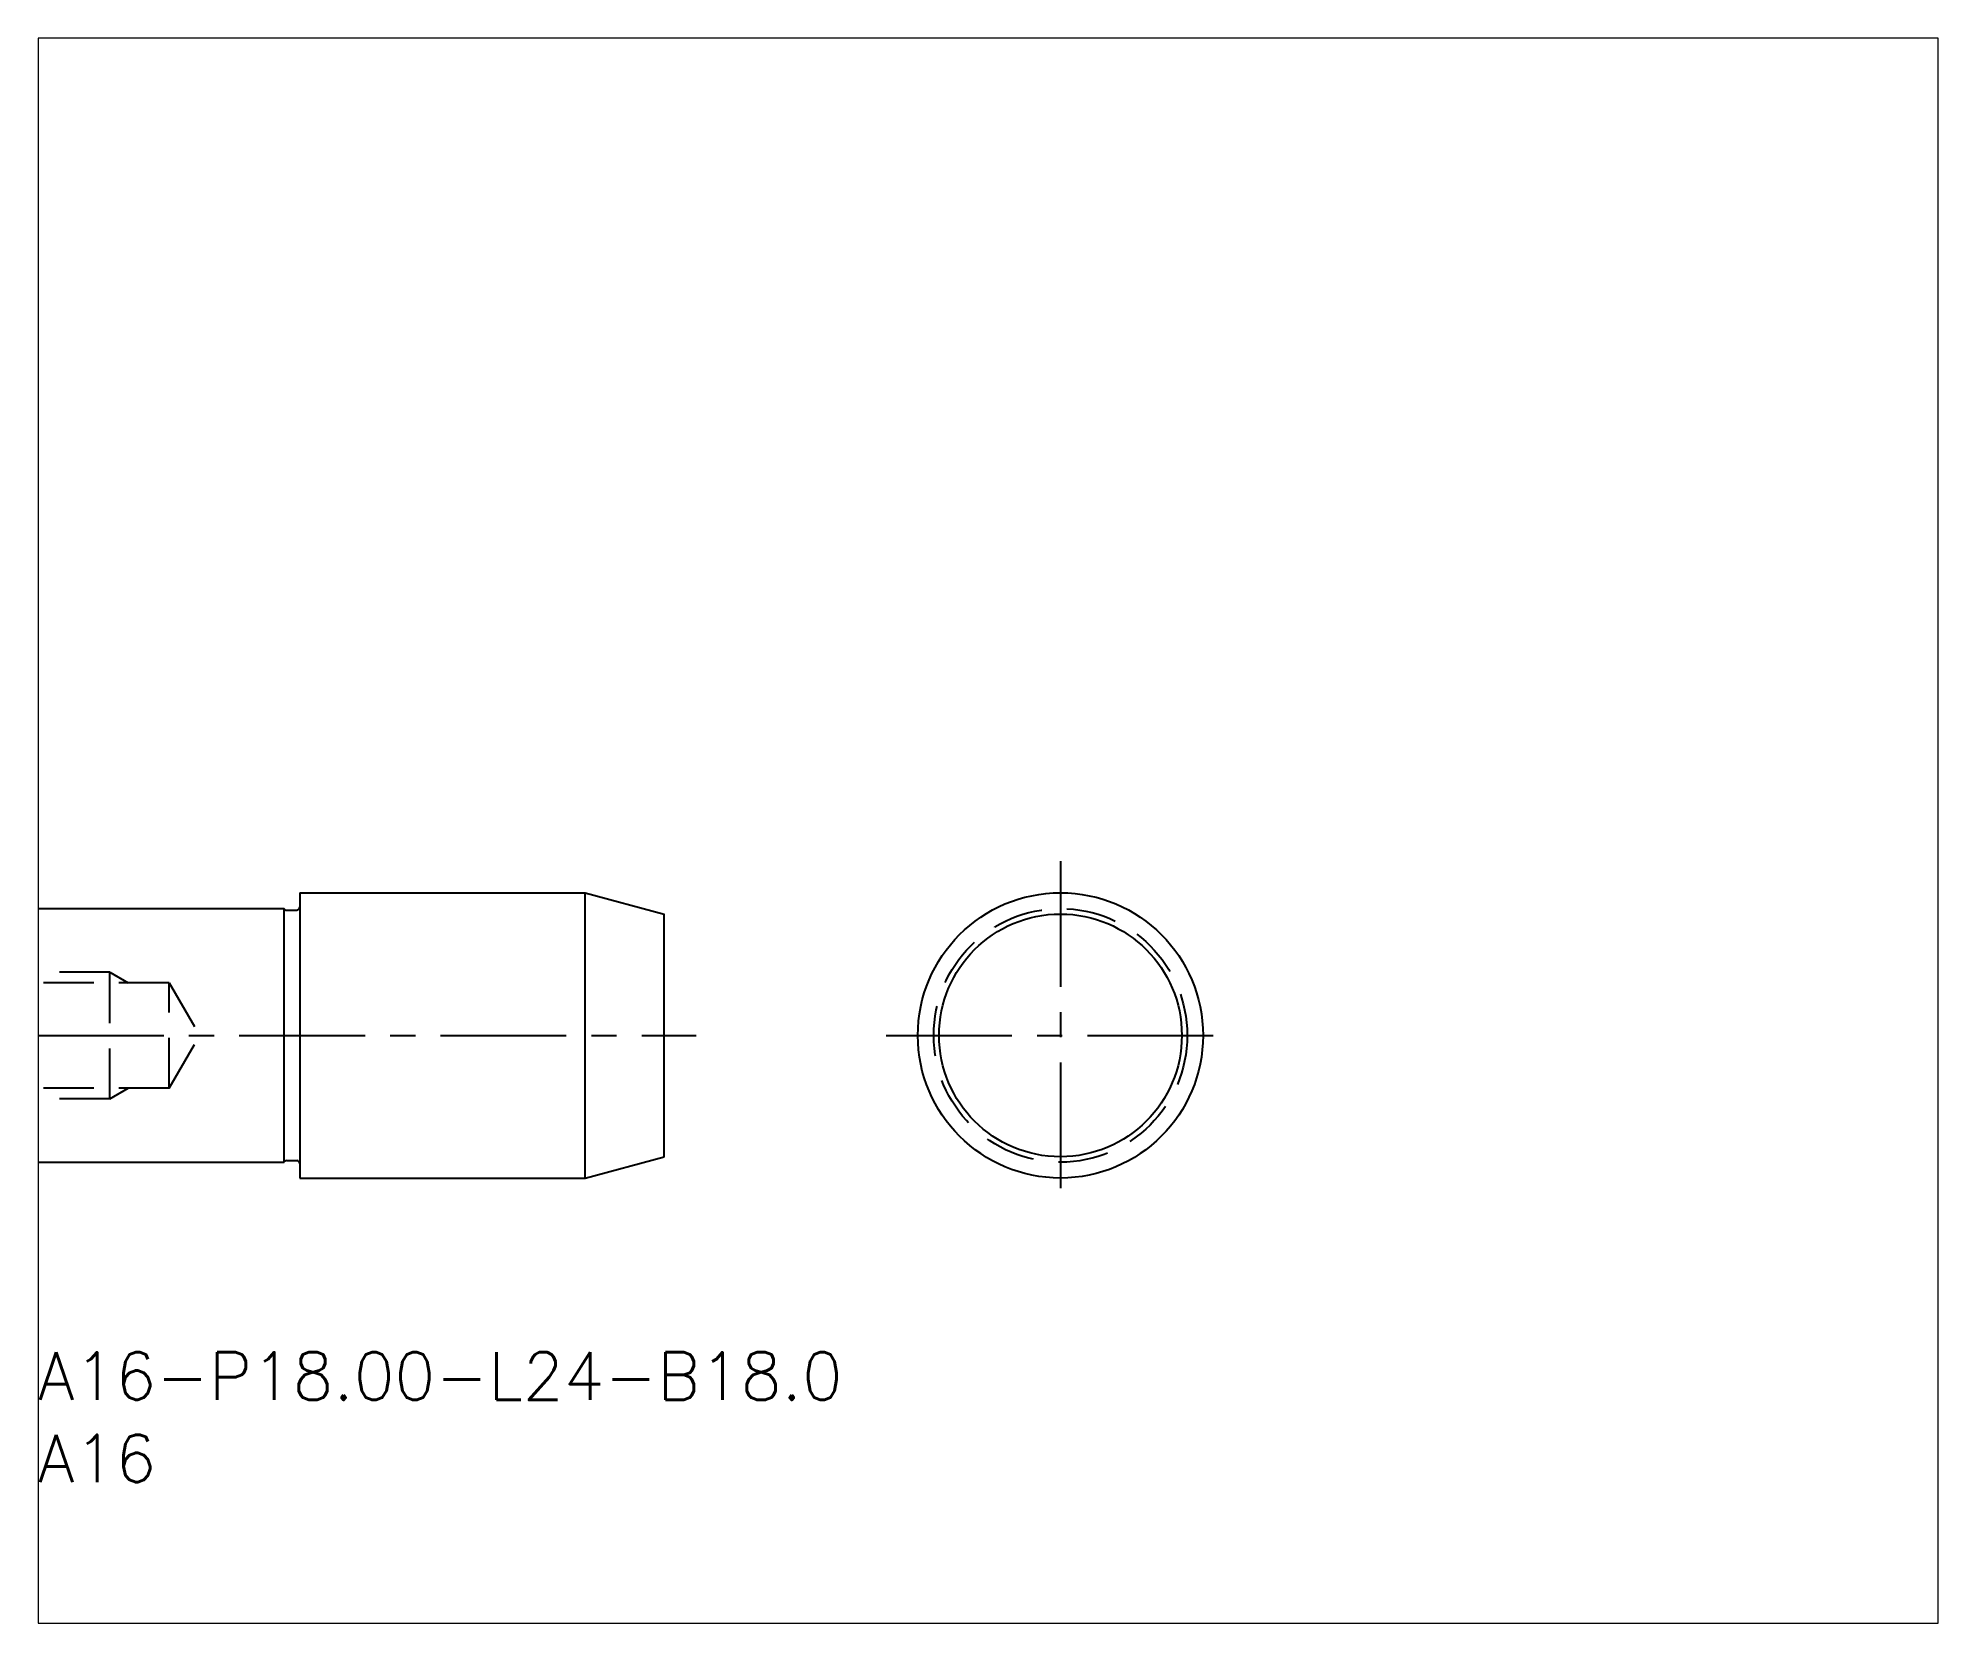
# Paper-space layout 'Layout1' of a CAD drawing. Extents: x 3 to 242, y 2 to 202.
# The model-space entities are those that its viewports show. They can reach past a viewport. Long polylines and large blocks are cut down to what shows.
import ezdxf

# ---------------------------------------------------------------- set-up
doc = ezdxf.new("R2010")
doc.units = 0
doc.linetypes.add('CENTER', pattern=[50.8, 31.75, -6.35, 6.35, -6.35])
doc.linetypes.add('DASHED', pattern=[19.05, 12.7, -6.35])
doc.layers.get('0').update_dxf_attribs({"linetype": 'CONTINUOUS'})
doc.layers.get('DEFPOINTS').update_dxf_attribs({"linetype": 'CONTINUOUS'})
doc.layers.add('CENTER', color=1, linetype='CONTINUOUS')
doc.styles.get("Standard").update_dxf_attribs({"font": 'txt.shx', "height": 3, "bigfont": 'bigfont.shx'})

msp = doc.modelspace()

# ---------------------------------------------------------------- linework, layer by layer
at = {"color": 7, "linetype": 'CONTINUOUS'}
for p, q in [((-48, 9), (-30, 9)), ((-48, 9), (-48, -9)), ((-30, -9), (-30, 9)), ((-30, 9), (-25, 7.66)), ((-71.5, 8), (-49, 8)), ((-49, -8), (-49, 8)), ((-48.83, 7.9), (-48.2, 7.9)), ((-25, -7.66), (-25, 7.66)), ((-71.5, -8), (-49, -8)), ((-48.83, -7.9), (-48.2, -7.9)), ((-30, -9), (-25, -7.66)), ((-48, -9), (-30, -9))]:
    msp.add_line(p, q, dxfattribs=at)
at = {"color": 3, "linetype": 'DASHED'}
for p, q in [((-60, 4), (-72, 4)), ((-60, -4), (-60, 4)), ((-60, 4), (-58.83, 3.32)), ((-56.25, 3.32), (-72, 3.32)), ((-56.25, -3.32), (-56.25, 3.32)), ((-56.25, 3.32), (-54.33, 0)), ((-56.25, -3.32), (-54.33, 0)), ((-56.25, -3.32), (-72, -3.32)), ((-60, -4), (-58.83, -3.32)), ((-60, -4), (-72, -4))]:
    msp.add_line(p, q, dxfattribs=at)
at = {"color": 7, "linetype": 'CONTINUOUS'}
for radius in [9, 7.66]:
    msp.add_circle((0, 0), radius, dxfattribs=at)
at = {"color": 3, "linetype": 'DASHED'}
msp.add_circle((0, 0), 8, dxfattribs=at)
at = {"color": 7, "linetype": 'CONTINUOUS'}
for centre, start, end in [((-48.83, 8.1), 210, 270), ((-48.2, 8.1), 270, 0), ((-48.83, -8.1), 90, 150), ((-48.2, -8.1), 0, 90)]:
    msp.add_arc(centre, 0.2, start, end, dxfattribs=at)
at = {"layer": 'CENTER', "color": 1, "linetype": 'CENTER'}
for p, q in [((0, 11), (0, -11)), ((-74, 0), (-23, 0)), ((-11, 0), (11, 0))]:
    msp.add_line(p, q, dxfattribs=at)

# ---------------------------------------------------------------- texts
at = {"color": 7, "linetype": 'CONTINUOUS', "char_height": 3, "attachment_point": 1}
for s, insert, width in [('AFPMTA16-P18.00-L24-B18.0', (-77, -20), 68.2614), ('AFPMTA16', (-77, -25.2), 68.597)]:
    msp.add_mtext(s, dxfattribs=dict(at, insert=insert, width=width))

psp = doc.layouts.get("Layout1")

# ---------------------------------------------------------------- viewports
at = {"layer": 'DEFPOINTS', "color": 7, "linetype": 'CONTINUOUS'}
psp.add_viewport(center=(122.49, 102.01), size=(239.82, 200.0504), view_center_point=(-4.57, 12.93), view_height=100.0252, dxfattribs=at)

doc.saveas('drawing.dxf')
